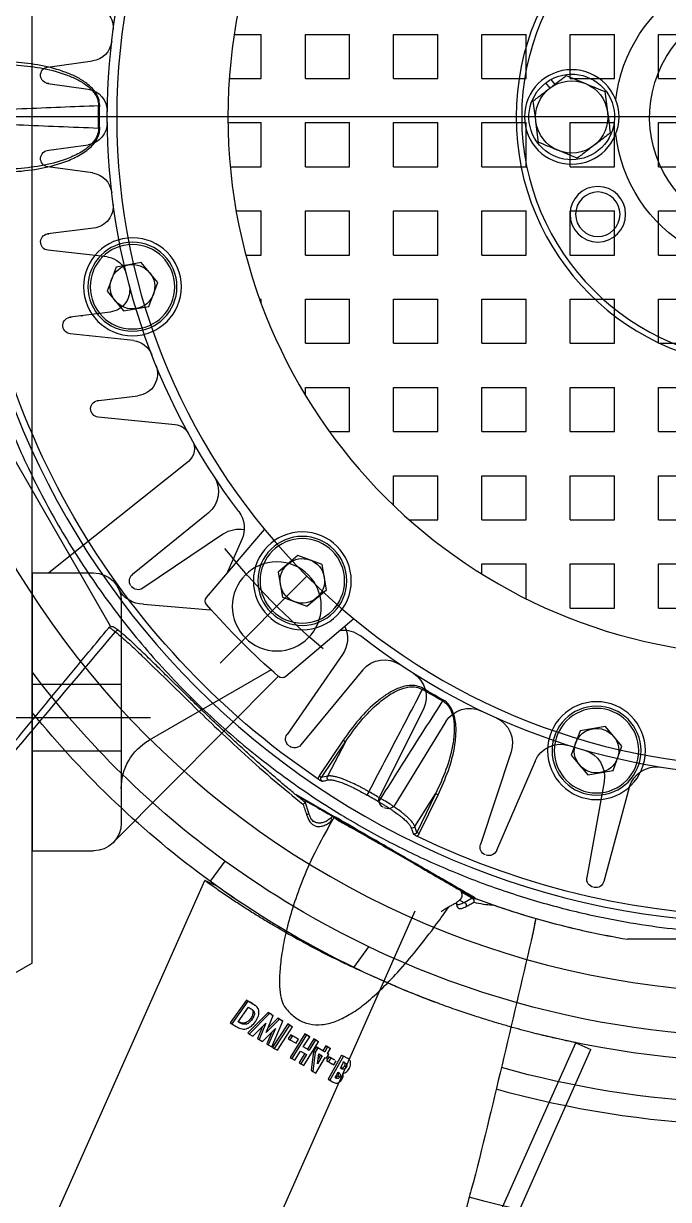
# Model space of a CAD drawing. Header units: millimetres. Extents: x 89450 to 753248, y -530175 to 1209785.
# Drawn here: x 272104.1 to 272220.1, y -164336.1 to -164124.6 of the extents above; entities that cross this region are included whole.
import ezdxf

# ---------------------------------------------------------------- set-up
doc = ezdxf.new("R2010")
doc.units = ezdxf.units.MM
doc.header["$LTSCALE"] = 150
doc.linetypes.add('CENTER', pattern=[50.8, 31.75, -6.35, 6.35, -6.35])
doc.linetypes.add('DIVIDEX2', pattern=[63.5, 25.4, -12.7, 0, -12.7, 0, -12.7])
doc.layers.add('------00 Load Bank', color=3, linetype='Continuous')

# ---------------------------------------------------------------- blocks, each defined once
blk = doc.blocks.new('A$C02650c35')
h = blk.add_hatch()
h.set_pattern_fill('SQUARE', color=0, scale=2.5, style=0)
h.set_pattern_definition([(0, (-1352.2724, -53.854), (0, 7.9375), [7.9375, -7.9375]), (90, (-1352.2724, -53.854), (-7.9375, 5e-16), [7.9375, -7.9375])])
h.paths.add_polyline_path([(510, 542.5), (510, 555), (522.5, 555), (522.5, 639.32, 0.414214), (425.68, 542.5)])
h.paths.add_polyline_path([(619.32, 542.5, 0.414214), (522.5, 639.32), (522.5, 555), (535, 555), (535, 542.5)])
h.paths.add_polyline_path([(535, 530), (522.5, 530), (522.5, 445.68, 0.414214), (619.32, 542.5), (535, 542.5)])
h.paths.add_polyline_path([(510, 530), (510, 542.5), (425.68, 542.5, 0.414214), (522.5, 445.68), (522.5, 530)])
at = {"color": 0, "linetype": 'CENTER'}
blk.add_line((522.5, 1085), (522.5, 0), dxfattribs=at)
at = {"color": 0, "linetype": 'Continuous', "lineweight": 25}
for p, q in [((374.6, 563.09), (374.6, 517.5)), ((404.98, 514.92), (409.31, 516.51)), ((409.31, 516.51), (412.86, 513.55)), ((404.18, 510.37), (404.98, 514.92)), ((412.86, 513.55), (412.07, 509)), ((527.07, 513.46), (523.35, 513.94)), ((143.11, 416.71), (354.77, 510.95)), ((355.99, 508.21), (354.77, 510.95)), ((407.73, 507.41), (404.18, 510.37)), ((529.94, 506.52), (528.5, 509.99)), ((144.33, 413.97), (355.99, 508.21)), ((412.07, 509), (407.73, 507.41)), ((515.06, 508.48), (516.5, 505.01)), ((528.61, 502.81), (527.66, 503.55)), ((529.24, 503.77), (528.35, 504.45)), ((517.93, 501.54), (521.65, 501.06)), ((374.54, 500.26), (374.32, 500.22)), ((381.71, 490.78), (381.92, 489.64)), ((381.97, 489.57), (381.18, 488.13)), ((381.91, 490.2), (400.55, 457.93)), ((381.93, 489.64), (381.97, 489.57)), ((381.97, 489.57), (383.13, 487.55)), ((380.82, 487.04), (380.9, 486.91)), ((381.18, 488.13), (381.64, 487.33)), ((417.66, 484.35), (417.47, 484.24)), ((393.6, 480.07), (400.55, 483.46)), ((400.76, 483.02), (393.81, 479.63)), ((394.87, 479.28), (400.76, 483.02)), ((400.55, 483.46), (400.76, 483.02)), ((419.72, 480.78), (419.54, 480.67)), ((393.6, 480.07), (393.81, 479.63)), ((393.81, 479.63), (394.87, 479.28)), ((367.73, 472.17), (367.74, 472.15)), ((367.74, 472.16), (367.8, 472.01)), ((399.93, 473.13), (399.32, 472.78)), ((369.53, 468.33), (373.23, 471.02)), ((401.13, 471.03), (400.53, 470.68)), ((369.23, 468.97), (370.46, 466.45)), ((353.59, 466.48), (349.24, 464.01)), ((353.78, 466.13), (349.43, 463.68)), ((349.73, 464.96), (350.68, 465.49)), ((350.06, 465.44), (349.87, 465.78)), ((350.68, 465.49), (350.61, 465.62)), ((350.68, 465.49), (350.61, 465.62)), ((351.34, 466.02), (351.41, 465.9)), ((351.41, 465.9), (352.53, 466.53)), ((351.79, 466.63), (351.6, 466.98)), ((352.53, 466.53), (352.45, 466.67)), ((352.53, 466.53), (352.45, 466.67)), ((353.15, 467.24), (353.59, 466.48)), ((353.78, 466.13), (353.59, 466.48)), ((403.71, 462.49), (410.12, 466.81)), ((410.12, 466.81), (403.93, 463.58)), ((410.39, 466.41), (403.99, 462.09)), ((410.39, 466.41), (410.12, 466.81)), ((349.24, 464.01), (348.98, 464.46)), ((349.17, 464.12), (348.98, 464.46)), ((349.3, 463.9), (349.17, 464.12)), ((349.43, 463.68), (349.24, 464.01)), ((349.43, 463.68), (349.3, 463.9)), ((349.64, 465.11), (349.73, 464.96)), ((352.01, 464.73), (352.73, 465.14)), ((352.2, 464.39), (352.01, 464.73)), ((352.57, 463.75), (352.18, 464.43)), ((352.38, 464.07), (352.2, 464.39)), ((353.29, 464.17), (352.57, 463.75)), ((352.76, 463.41), (352.57, 463.75)), ((353.48, 463.83), (352.76, 463.41)), ((353.29, 464.18), (352.89, 464.87)), ((352.89, 464.87), (353.29, 464.17)), ((353.2, 463.43), (353.92, 463.85)), ((353.34, 463.17), (353.2, 463.43)), ((353.25, 464.24), (353.48, 463.83)), ((353.48, 463.83), (353.29, 464.17)), ((353.92, 463.85), (354.06, 463.59)), ((354.11, 463.52), (353.92, 463.85)), ((354.06, 463.59), (354.95, 464.11)), ((355.24, 463.6), (354.36, 463.08)), ((355.44, 463.27), (354.55, 462.75)), ((354.95, 464.11), (355.24, 463.6)), ((355.14, 463.78), (354.95, 464.11)), ((355.14, 463.78), (355.29, 463.53)), ((355.44, 463.27), (355.24, 463.6)), ((355.29, 463.53), (355.44, 463.27)), ((403.93, 463.58), (403.71, 462.49)), ((434.51, 459.85), (437.47, 463.4)), ((437.47, 463.4), (442.02, 462.61)), ((350.53, 461.51), (353.34, 463.17)), ((350.84, 460.96), (350.53, 461.51)), ((354.29, 461.37), (350.84, 460.96)), ((351.91, 459.36), (356.18, 461.96)), ((353.64, 462.65), (352.18, 461.78)), ((352.18, 461.78), (354.01, 462)), ((353.84, 462.32), (353.11, 461.89)), ((354.01, 462), (353.64, 462.65)), ((355.07, 461.84), (354.29, 461.37)), ((354.49, 461.05), (354.29, 461.37)), ((354.36, 463.08), (355.07, 461.84)), ((354.55, 462.75), (354.36, 463.08)), ((355.26, 461.52), (354.49, 461.05)), ((354.55, 462.75), (354.91, 462.14)), ((356.49, 461.43), (354.63, 460.28)), ((356.69, 461.11), (354.83, 459.97)), ((354.91, 462.14), (355.26, 461.52)), ((355.26, 461.52), (355.07, 461.84)), ((356.18, 461.96), (356.49, 461.43)), ((356.38, 461.64), (356.18, 461.96)), ((356.38, 461.64), (356.69, 461.11)), ((356.69, 461.11), (356.49, 461.43)), ((395.73, 461.22), (395.82, 461.06)), ((403.99, 462.09), (403.71, 462.49)), ((442.02, 462.61), (443.61, 458.27)), ((351.04, 460.64), (350.84, 460.96)), ((354.49, 461.05), (351.04, 460.64)), ((352.22, 458.81), (351.91, 459.36)), ((353.86, 459.81), (352.22, 458.81)), ((354.06, 459.5), (352.42, 458.5)), ((357.4, 459.84), (353.16, 457.18)), ((357.6, 459.53), (353.36, 456.88)), ((354.47, 458.76), (353.86, 459.81)), ((354.63, 460.28), (355.23, 459.23)), ((354.83, 459.97), (354.63, 460.28)), ((354.83, 459.97), (355.25, 459.24)), ((355.23, 459.23), (357.08, 460.39)), ((357.08, 460.39), (357.4, 459.84)), ((357.28, 460.07), (357.08, 460.39)), ((357.28, 460.07), (357.6, 459.53)), ((357.6, 459.53), (357.4, 459.84)), ((399.35, 459.49), (397.33, 460.18)), ((436.1, 455.52), (434.51, 459.85)), ((352.42, 458.5), (352.22, 458.81)), ((352.84, 457.74), (354.47, 458.76)), ((353.16, 457.18), (352.84, 457.74)), ((353.36, 456.88), (353.16, 457.18)), ((354.64, 454.59), (358.84, 457.32)), ((355.91, 457.93), (356.61, 458.37)), ((356.53, 456.84), (355.91, 457.93)), ((357.23, 457.29), (356.53, 456.84)), ((356.61, 458.37), (357.23, 457.29)), ((356.81, 458.07), (356.61, 458.37)), ((357.44, 456.99), (356.73, 456.54)), ((356.81, 458.07), (357.44, 456.99)), ((357.44, 456.99), (357.23, 457.29)), ((358.84, 457.32), (359.17, 456.75)), ((359.04, 457.02), (358.84, 457.32)), ((359.04, 457.02), (359.37, 456.45)), ((443.61, 458.27), (440.65, 454.72)), ((359.17, 456.75), (354.98, 454.01)), ((359.37, 456.45), (355.18, 453.72)), ((355.24, 453.56), (359.85, 455.56)), ((356.73, 456.54), (356.53, 456.84)), ((360.21, 454.94), (357.85, 452.56)), ((359.37, 456.45), (359.17, 456.75)), ((359.85, 455.56), (360.21, 454.94)), ((360.06, 455.27), (359.85, 455.56)), ((360.06, 455.27), (360.41, 454.66)), ((360.41, 454.66), (360.21, 454.94)), ((440.65, 454.72), (436.1, 455.52)), ((354.98, 454.01), (354.64, 454.59)), ((355.18, 453.72), (354.98, 454.01)), ((355.59, 452.94), (355.24, 453.56)), ((358.54, 454.22), (355.59, 452.94)), ((355.79, 452.66), (355.59, 452.94)), ((357.89, 453.57), (355.79, 452.66)), ((356.2, 451.87), (358.54, 454.22)), ((361.23, 453.16), (357.55, 449.53)), ((361.43, 452.89), (357.75, 449.26)), ((357.85, 452.56), (360.87, 453.79)), ((360.41, 454.66), (358.65, 452.89)), ((360.87, 453.79), (361.23, 453.16)), ((361.07, 453.52), (360.87, 453.79)), ((361.07, 453.52), (361.43, 452.89)), ((361.43, 452.89), (361.23, 453.16)), ((356.55, 451.28), (356.2, 451.87)), ((359.53, 452.49), (356.55, 451.28)), ((356.75, 451), (356.55, 451.28)), ((358.92, 451.88), (356.75, 451)), ((357.18, 450.18), (359.53, 452.49)), ((357.55, 449.53), (357.18, 450.18)), ((357.75, 449.26), (357.55, 449.53)), ((359.55, 448.74), (359.35, 449)), ((363.47, 449.26), (359.37, 446.36)), ((363.67, 449.01), (359.57, 446.11)), ((359.73, 447.54), (362.36, 449.39)), ((360.4, 449.79), (360.2, 450.05)), ((362.36, 449.39), (362.17, 449.73)), ((362.99, 450.09), (363.47, 449.26)), ((363.2, 449.83), (362.99, 450.09)), ((363.2, 449.83), (363.43, 449.42)), ((363.43, 449.42), (363.67, 449.01)), ((363.67, 449.01), (363.47, 449.26)), ((359.37, 446.36), (358.9, 447.19)), ((359.57, 446.11), (359.37, 446.36)), ((359.59, 447.78), (359.73, 447.54)), ((359.79, 447.53), (359.59, 447.78)), ((359.57, 446.11), (359.49, 446.25)), ((388.66, 445.15), (385.02, 442.5)), ((384.22, 443.61), (385.16, 441.51)), ((173.68, 347.35), (385.16, 441.51)), ((487.62, 426.93), (488.42, 431.48)), ((488.42, 431.48), (492.75, 433.07)), ((492.75, 433.07), (496.3, 430.11)), ((496.3, 430.11), (495.5, 425.56)), ((430.24, 425.92), (430.16, 425.96)), ((491.17, 423.97), (487.62, 426.93)), ((495.5, 425.56), (491.17, 423.97)), ((430.93, 424.58), (470.2, 401.91)), ((520.44, 422.63), (520.44, 422.42)), ((524.56, 422.63), (524.56, 422.42)), ((370.3, 410.5), (672.07, 410.5)), ((370.3, 410.5), (672.07, 410.5))]:
    blk.add_line(p, q, dxfattribs=at)
at = {"color": 0}
for p, q in [((401.9, 517.83), (385, 513.28)), ((402.91, 513.33), (385.68, 510.23)), ((406.64, 500.92), (390.56, 494)), ((408.28, 496.61), (391.67, 491.09)), ((413.74, 484.85), (398.8, 475.72)), ((415.98, 480.82), (400.32, 472.99)), ((423.05, 469.96), (409.57, 458.8)), ((432.25, 468.32), (421.85, 456.09)), ((425.84, 466.29), (411.45, 456.31)), ((439.89, 459.9), (424.26, 444.26)), ((421.89, 454.75), (391.92, 424.99)), ((423.05, 453.44), (410.39, 431.5)), ((436.09, 441.85), (448.32, 452.25)), ((446.47, 448.18), (440.28, 445.41)), ((447.52, 444.88), (437.72, 430.37)), ((434.86, 430.5), (433.86, 442.55)), ((451.22, 442.14), (440.23, 428.51)), ((460.54, 438.58), (440.5, 413.5)), ((467.15, 436.21), (468.51, 422.35)), ((471.5, 422.5), (472.36, 429.51)), ((482.27, 428.69), (483.51, 417.34)), ((435.5, 426.5), (395.5, 426.5)), ((487.41, 424.53), (486.49, 417.31)), ((497.31, 423.97), (498.51, 413.33)), ((390.5, 410.5), (390.5, 421.5)), ((440.5, 410.5), (440.5, 421.5)), ((502.5, 421.54), (501.49, 413.32)), ((512.42, 421.34), (513.51, 413.3)), ((531.48, 413.3), (532.58, 421.34)), ((516.5, 413.5), (517.5, 420.56)), ((528.51, 413.29), (527.49, 420.56)), ((370.3, 410.5), (674.7, 410.5)), ((370.3, 410.5), (674.7, 410.5)), ((440.5, 410.5), (390.5, 410.5))]:
    blk.add_line(p, q, dxfattribs=at)
at = {"color": 0, "linetype": 'DIVIDEX2', "ltscale": 0.5}
blk.add_line((143.59, 374.84), (379.74, 479.33), dxfattribs=at)
at = {"color": 0, "linetype": 'CENTER', "ltscale": 2}
blk.add_line((414.5, 403.35), (414.5, 431.74), dxfattribs=at)
at = {"color": 0, "ltscale": 3}
for p, q in [((408.5, 410.5), (408.5, 426.5)), ((420.5, 410.5), (420.5, 426.5))]:
    blk.add_line(p, q, dxfattribs=at)
at = {"color": 0, "linetype": 'Continuous'}
blk.add_line((370.3, 410.5), (268.33, 233.89), dxfattribs=at)
blk.add_line((370.3, 410.5), (268.33, 233.89), dxfattribs=at)
at = {"color": 0, "linetype": 'Continuous', "lineweight": 25, "flags": 128}
blk.add_lwpolyline([(362.76, 450.49), (362.66, 450.63), (362.56, 450.76)], dxfattribs=at)
at = {"color": 0}
for centre, radius in [((522.5, 542.5), 441), ((522.5, 542.5), 403), ((522.5, 542.5), 399.8), ((522.5, 542.5), 157.5), ((522.5, 542.5), 116.82), ((522.5, 542.5), 96.82), ((434.46, 454.47), 8)]:
    blk.add_circle(centre, radius, dxfattribs=at)
at = {"color": 0, "linetype": 'CENTER'}
blk.add_circle((522.5, 542.5), 420, dxfattribs=at)
blk.add_circle((522.5, 542.5), 420, dxfattribs=at)
at = {"color": 0, "linetype": 'Continuous', "lineweight": 25}
for centre, radius in [((522.5, 542.5), 145), ((522.5, 542.5), 45), ((522.5, 542.5), 44), ((408.52, 511.96), 8.8), ((408.52, 511.96), 8), ((408.52, 511.96), 7.6), ((505, 512.19), 5), ((505, 512.19), 4), ((522.5, 507.5), 8.5), ((439.06, 459.06), 8.8), ((439.06, 459.06), 8), ((439.06, 459.06), 7.6), ((491.96, 428.52), 8.8), ((491.96, 428.52), 8), ((491.96, 428.52), 7.6)]:
    blk.add_circle(centre, radius, dxfattribs=at)
for centre, radius, start, end in [((522.5, 542.5), 165.5, 0.0003, 205.5882), ((522.5, 542.5), 143.8, 154.0829, 205.9171), ((522.5, 542.5), 170, 162.2622, 194.0796), ((522.5, 542.5), 27.25, 156.48, 263.52), ((522.5, 542.5), 27.25, 276.48, 23.52), ((408.52, 511.96), 4, 110.1169, 170.1169), ((408.52, 511.96), 4, 50.1169, 110.1169), ((408.52, 511.96), 4, 350.1169, 50.1169), ((522.5, 507.5), 7.7, 331.0083, 322.5227), ((522.5, 507.5), 6.5, 82.5227, 142.5227), ((408.52, 511.96), 4, 170.1169, 230.1169), ((522.5, 507.5), 6.5, 22.5227, 82.5227), ((408.52, 511.96), 4, 290.1169, 350.1169), ((522.5, 507.5), 6.5, 142.5227, 202.5227), ((522.5, 507.5), 6.5, 322.5227, 22.5227), ((408.52, 511.96), 4, 230.1169, 290.1169), ((522.5, 507.5), 6.5, 202.5227, 262.5227), ((522.5, 507.5), 6.5, 262.5227, 322.5227), ((522.5, 507.5), 7.7, 322.3852, 331.0083), ((522.5, 542.5), 119.89, 209.0166, 210.9834), ((522.5, 542.5), 170, 200.2614, 205.8676), ((522.5, 542.5), 120.1, 209.0166, 210.9834), ((395.12, 478.82), 0.52, 119.6158, 202.9316), ((522.5, 542.5), 141.54, 209.5083, 210.4917), ((522.5, 542.5), 140.84, 209.5083, 210.4917), ((522.5, 542.5), 165.5, 205.5882, 216.0319), ((522.5, 542.5), 170, 205.8676, 216.0319), ((403.67, 464.03), 0.52, 217.0684, 300.3842), ((522.5, 542.5), 143.8, 214.0829, 265.9171), ((439.06, 459.06), 4, 140.1169, 200.1169), ((439.06, 459.06), 4, 80.1169, 140.1169), ((439.06, 459.06), 4, 20.1169, 80.1169), ((522.5, 542.5), 143.8, 274.0829, 325.9171), ((439.06, 459.06), 4, 320.1169, 20.1169), ((439.06, 459.06), 4, 200.1169, 260.1169), ((439.06, 459.06), 4, 260.1169, 320.1169), ((522.5, 542.5), 165.5, 216.0319, 232.8999), ((522.5, 542.5), 170, 216.0319, 230.9386), ((491.96, 428.52), 4, 110.1169, 170.1169), ((491.96, 428.52), 4, 50.1169, 110.1169), ((491.96, 428.52), 4, 350.1169, 50.1169), ((491.96, 428.52), 4, 170.1169, 230.1169), ((491.96, 428.52), 4, 290.1169, 350.1169), ((491.96, 428.52), 4, 230.1169, 290.1169), ((522.5, 542.5), 119.89, 269.0166, 270.9834), ((522.5, 542.5), 120.1, 269.0166, 270.9834)]:
    blk.add_arc(centre, radius, start, end, dxfattribs=at)
at = {"color": 0}
for centre, radius, start, end in [((522.5, 542.5), 118.5, 141.9766, 218.0234), ((522.5, 542.5), 201.5, 168.5799, 195.3748), ((522.5, 542.5), 181.5, 169.5657, 195.523), ((522.5, 542.5), 177.5, 169.7845, 195.5733), ((522.5, 542.5), 21, 214.096, 73.3985), ((400.6, 522.66), 5, 285.07, 9.2466), ((385.39, 511.83), 1.5, 105.07, 192.61), ((403.8, 508.41), 5, 16.024, 100.2006), ((385.42, 511.71), 1.5, 192.6606, 280.2006), ((404.67, 505.51), 5, 293.2519, 17.4284), ((409.86, 491.86), 5, 24.2058, 108.3824), ((391.15, 492.63), 1.5, 113.2519, 200.7918), ((391.19, 492.51), 1.5, 200.8424, 288.3824), ((411.13, 489.12), 5, 301.4337, 25.6103), ((418.21, 476.35), 5, 32.3876, 116.5642), ((419.86, 473.81), 5, 309.6155, 33.7921), ((399.58, 474.44), 1.5, 121.4337, 208.9736), ((399.64, 474.33), 1.5, 209.0243, 296.5642), ((425.21, 466.43), 5, 353.77, 38.0233), ((428.69, 462.18), 5, 64.2404, 124.746), ((522.5, 542.5), 124.5, 219.7885, 231.4363), ((410.52, 457.64), 1.5, 129.6155, 217.1554), ((410.6, 457.54), 1.5, 217.2061, 304.746), ((422.61, 455.44), 1, 139.6216, 221.0835), ((522.5, 542.5), 133.5, 221.0742, 228.9263), ((448.51, 443.62), 5, 53.196, 114.0681), ((443.37, 447.68), 5, 325.9791, 10.7396), ((522.5, 542.5), 118.5, 233.1958, 270), ((522.5, 542.5), 118.5, 270, 306.8042), ((455.12, 439), 5, 56.9331, 141.1097), ((435.44, 442.61), 1, 228.9165, 310.3783), ((462.84, 436.65), 3, 60.5944, 139.9999), ((464.17, 435.92), 3, 5.5731, 61.3093), ((401.73, 436.5), 10, 269.9999, 330), ((476.33, 429.03), 4, 67.8579, 173.1157), ((478.29, 428.26), 4, 6.2406, 68.8453), ((439.86, 430.5), 5, 179.9999, 244.1523), ((438.97, 429.53), 1.5, 145.9791, 233.5191), ((439.06, 429.46), 1.5, 233.5697, 321.1097), ((491.38, 424.02), 4, 75.2826, 172.7119), ((493.34, 423.52), 4, 6.4062, 76.2294), ((395.5, 421.5), 5, 90, 180), ((435.5, 421.5), 5, 0, 90), ((506.47, 421.05), 4, 82.4807, 172.9947), ((508.46, 420.81), 4, 7.7186, 83.4186), ((521.47, 420), 4, 89.5168, 172.0126), ((523.53, 420), 4, 7.9874, 90.4833), ((536.54, 420.81), 4, 96.5814, 172.2814), ((538.53, 421.05), 4, 7.0054, 97.5193), ((470, 422.5), 1.5, 185.5728, 360), ((485, 417.5), 1.5, 186.2405, 360), ((500, 413.5), 1.5, 186.406, 360), ((515, 413.5), 1.5, 187.7185, 360), ((530, 413.5), 1.5, 180, 352.2815)]:
    blk.add_arc(centre, radius, start, end, dxfattribs=at)
at = {"color": 0, "linetype": 'Continuous', "lineweight": 25}
for points, knots in [([(375.53, 542.5), (375.57, 539.99), (375.64, 534.97), (376.24, 527.44), (377.21, 519.94), (378.7, 511.75), (380.85, 502.91), (383.83, 493.49), (387.45, 484.25), (391.7, 475.24), (396.94, 465.85), (403.29, 456.25), (410.93, 446.56), (419.44, 437.47), (428.68, 429.14), (438.58, 421.64), (448.99, 415.04), (460.04, 409.27), (471.5, 404.47), (483.3, 400.68), (495.31, 397.89), (507.63, 396.11), (520.05, 395.38), (532.47, 395.7), (544.72, 397.05), (556.95, 399.44), (568.89, 402.86), (580.48, 407.27), (591.61, 412.59), (602.35, 418.9), (612.51, 426.09), (621.98, 434.08), (630.71, 442.79), (638.75, 452.29), (645.96, 462.44), (652.27, 473.13), (657.62, 484.24), (662.07, 495.88), (665.17, 506.67), (667.23, 516.46), (668.52, 525.06), (669.3, 533.76), (669.54, 542.09), (669.34, 550.03), (668.76, 557.56), (667.79, 565.06), (666.16, 574.05), (663.54, 584.43), (659.53, 596.1), (654.52, 607.49), (648.55, 618.41), (641.7, 628.77), (634.06, 638.45), (625.54, 647.54), (616.32, 655.86), (606.44, 663.35), (596.02, 669.96), (584.98, 675.73), (573.51, 680.52), (561.69, 684.33), (549.67, 687.11), (537.34, 688.9), (524.95, 689.62), (512.53, 689.3), (500.28, 687.95), (488.05, 685.56), (476.11, 682.14), (464.5, 677.73), (453.38, 672.4), (442.64, 666.09), (432.49, 658.91), (423.02, 650.92), (414.29, 642.21), (406.25, 632.71), (399.04, 622.55), (392.74, 611.88), (387.39, 600.77), (382.94, 589.14), (379.83, 578.33), (377.77, 568.54), (376.49, 559.94), (375.68, 551.24), (375.58, 545.42), (375.53, 542.5)], [0, 0, 0, 0, 0.008148, 0.016329, 0.024509, 0.032722, 0.04336, 0.054073, 0.064787, 0.075604, 0.086421, 0.0997, 0.112979, 0.126448, 0.140113, 0.153362, 0.166751, 0.18014, 0.193805, 0.207084, 0.220364, 0.233832, 0.247498, 0.260747, 0.274136, 0.287525, 0.30119, 0.314439, 0.327781, 0.341217, 0.354882, 0.368162, 0.381441, 0.39491, 0.408575, 0.421824, 0.435213, 0.448602, 0.462267, 0.471652, 0.481085, 0.490519, 0.500003, 0.508151, 0.516332, 0.524512, 0.532725, 0.546005, 0.559284, 0.572753, 0.586418, 0.599667, 0.613056, 0.626445, 0.64011, 0.653359, 0.666701, 0.680137, 0.693803, 0.707051, 0.720441, 0.73383, 0.747495, 0.760744, 0.774133, 0.787522, 0.801187, 0.814436, 0.827825, 0.841214, 0.85488, 0.868159, 0.881438, 0.894907, 0.908572, 0.921851, 0.93513, 0.948599, 0.962264, 0.971649, 0.981082, 0.990516, 1, 1, 1, 1]), ([(381.91, 490.2), (381.13, 492.41), (379.55, 496.83), (377.58, 503.62), (375.88, 510.51), (375.03, 515.17), (374.6, 517.5)], [0, 0, 0, 0, 0.24861, 0.497769, 0.748603, 1, 1, 1, 1]), ([(519.63, 514.43), (519.07, 513.72), (518.32, 512.73), (517.55, 511.73), (517.34, 511.45)], [0, 0, 0, 0, 0.731366, 1, 1, 1, 1]), ([(523.35, 513.94), (523.26, 513.96), (522, 514.12), (520.77, 514.28), (519.63, 514.43)], [0, 0, 0, 0, 0.070215, 1, 1, 1, 1]), ([(528.5, 509.99), (528.47, 510.07), (527.98, 511.24), (527.51, 512.39), (527.07, 513.46)], [0, 0, 0, 0, 0.0702148, 1, 1, 1, 1]), ([(517.34, 511.45), (517.06, 511.08), (516.48, 510.33), (515.82, 509.47), (515.35, 508.85), (515.15, 508.6), (515.06, 508.48)], [0, 0, 0, 0, 0.3688594, 0.7427384, 0.8713166, 1, 1, 1, 1]), ([(355.99, 508.21), (356, 508.2), (356, 508.17), (356.04, 507.99), (356.1, 507.69), (356.19, 507.28), (356.31, 506.69), (356.49, 505.87), (356.74, 504.77), (357.04, 503.47), (357.4, 501.97), (357.82, 500.28), (358.32, 498.39), (358.89, 496.31), (359.56, 494.01), (360.33, 491.49), (361.22, 488.74), (362.22, 485.8), (363.26, 482.94), (364.32, 480.2), (365.36, 477.62), (366.49, 474.95), (367.32, 473.09), (367.73, 472.17)], [0, 0, 0, 0, 0.039164, 0.078335, 0.117506, 0.15674, 0.195974, 0.248275, 0.300595, 0.352915, 0.405217, 0.457516, 0.509834, 0.562151, 0.61445, 0.669131, 0.723831, 0.778531, 0.833211, 0.874869, 0.916526, 0.958263, 1, 1, 1, 1]), ([(527.66, 503.55), (527.87, 503.82), (528.64, 504.82), (529.39, 505.81), (529.94, 506.52)], [0, 0, 0, 0, 0.268634, 1, 1, 1, 1]), ([(516.5, 505.01), (516.53, 504.93), (517.02, 503.76), (517.49, 502.61), (517.93, 501.54)], [0, 0, 0, 0, 0.070215, 1, 1, 1, 1]), ([(525.37, 500.57), (525.57, 500.82), (526.31, 501.79), (527.08, 502.8), (527.66, 503.55)], [0, 0, 0, 0, 0.2575513, 1, 1, 1, 1]), ([(374.53, 500.26), (367.02, 498.5), (352.02, 494.97), (336.42, 491.28), (328.39, 489.12), (327.8, 488.96)], [0, 0, 0, 0, 0.481211, 0.961441, 1, 1, 1, 1]), ([(374.53, 500.26), (367.02, 498.5), (352.02, 494.97), (336.42, 491.28), (328.39, 489.12), (327.8, 488.96)], [0, 0, 0, 0, 0.481211, 0.961441, 1, 1, 1, 1]), ([(374.52, 500.26), (374.53, 500.27), (374.53, 500.27), (374.54, 500.26), (374.54, 500.26)], [0, 0, 0, 0, 0.761057, 1, 1, 1, 1]), ([(378.39, 501.01), (378.34, 501), (377.77, 500.9), (376.45, 500.65), (375.17, 500.39), (374.53, 500.26)], [0, 0, 0, 0, 0.049764, 0.525006, 1, 1, 1, 1]), ([(378.39, 501.01), (377.99, 500.94), (377.22, 500.8), (375.88, 500.54), (375, 500.36), (374.54, 500.26)], [0, 0, 0, 0, 0.345184, 0.660587, 1, 1, 1, 1]), ([(521.65, 501.06), (521.74, 501.04), (523, 500.88), (524.23, 500.72), (525.37, 500.57)], [0, 0, 0, 0, 0.070215, 1, 1, 1, 1]), ([(381.26, 489.91), (381.02, 491.04), (380.76, 492.29), (380.79, 493.35), (380.79, 493.45)], [0, 0, 0, 0, 0.9063, 1, 1, 1, 1]), ([(327.8, 488.96), (320.98, 487.18), (306.79, 483.46), (285.49, 477.04), (264, 469.61), (243.45, 461.22), (223.74, 452.14), (204.75, 442.62), (185.95, 432.67), (167.56, 422.64), (155.37, 415.98), (149.42, 412.74)], [0, 0, 0, 0, 0.1081379, 0.2251135, 0.3413954, 0.4570616, 0.5657729, 0.6743483, 0.7829008, 0.8914823, 0.994843, 0.994843, 0.994843, 0.994843]), ([(380.51, 488.54), (380.63, 488.77), (380.88, 489.23), (381.14, 489.68), (381.26, 489.91)], [0, 0, 0, 0, 0.4997355, 1, 1, 1, 1]), ([(381.26, 489.91), (381.35, 489.93), (381.47, 489.96), (381.61, 489.93), (381.68, 489.91), (381.76, 489.86), (381.83, 489.79), (381.89, 489.71), (381.91, 489.66), (381.92, 489.64)], [0, 0, 0, 0, 0.3399056, 0.4414588, 0.4996331, 0.6198482, 0.7429413, 0.8701083, 1, 1, 1, 1]), ([(394.36, 468.51), (394.35, 468.52), (393.94, 469.23), (393.11, 470.67), (391.61, 473.26), (389.86, 476.29), (388.28, 479.03), (387.1, 481.07), (386.28, 482.49), (385.27, 484.25), (384.14, 486.2), (383.07, 488.05), (382.32, 489.35), (381.98, 489.94), (381.89, 490.1), (381.91, 490.07), (382.05, 489.83), (382.28, 489.43), (382.48, 489.08), (382.55, 488.97)], [0, 0, 0, 0, 0.00057, 0.052682, 0.105297, 0.193249, 0.283741, 0.327639, 0.37154, 0.415761, 0.503387, 0.593553, 0.681491, 0.772009, 0.815872, 0.860042, 0.915785, 0.972161, 1, 1, 1, 1]), ([(382.07, 490.1), (382.06, 490.1), (382.06, 490.11), (382.45, 489.42), (383.18, 488.15), (384.25, 486.29), (385.59, 483.95), (386.93, 481.64), (388.38, 479.13), (389.97, 476.4), (392.14, 472.64), (393.72, 469.92), (394.57, 468.44)], [0, 0, 0, 0, 0.070293, 0.175767, 0.284303, 0.389371, 0.497457, 0.602995, 0.655623, 0.761087, 0.86961, 1, 1, 1, 1]), ([(383.43, 487.57), (383.09, 487.67), (382.49, 487.86), (381.84, 487.58), (381.39, 487.11), (381.06, 486.59), (380.8, 486.13), (380.63, 485.82), (380.45, 485.49), (380.28, 485.18), (380.11, 484.89), (379.88, 484.53), (379.65, 484.17), (379.51, 483.99), (379.53, 484), (379.53, 484.01)], [0, 0, 0, 0, 0.262295, 0.455554, 0.590671, 0.681426, 0.714569, 0.742061, 0.766203, 0.789458, 0.813958, 0.840345, 0.898886, 0.968766, 1, 1, 1, 1]), ([(381.18, 486.77), (381.04, 486.76), (380.68, 486.73), (380.32, 486.92), (380.13, 487.24), (380.13, 487.78), (380.36, 488.24), (380.51, 488.54)], [0, 0, 0, 0, 0.111346, 0.289132, 0.468152, 0.646676, 1, 1, 1, 1]), ([(380.51, 488.54), (380.59, 488.56), (380.7, 488.58), (380.86, 488.56), (380.97, 488.52), (381.05, 488.44), (381.14, 488.31), (381.16, 488.2), (381.18, 488.13)], [0, 0, 0, 0, 0.260789, 0.385023, 0.499995, 0.615046, 0.739437, 1, 1, 1, 1]), ([(381.18, 488.13), (381.03, 487.85), (380.81, 487.44), (380.82, 487.14), (380.82, 487.04)], [0, 0, 0, 0, 0.67661, 1, 1, 1, 1]), ([(400.55, 483.46), (402.01, 484.12), (404.92, 485.44), (408.92, 486.48), (412.31, 486.79), (414.64, 486.54), (416.41, 485.78), (417.28, 484.99), (417.6, 484.45), (417.66, 484.35)], [0, 0, 0, 0, 0.261245, 0.521763, 0.668252, 0.815539, 0.897444, 0.980126, 1, 1, 1, 1]), ([(396.02, 464.44), (394.06, 463.35), (390.4, 461.31), (385.06, 458.98), (380.31, 457.29), (376.04, 456.12), (372.26, 455.37), (368.98, 454.98), (366.25, 454.92), (364.1, 455.13), (362.57, 455.72), (361.3, 456.83), (360.06, 458.27), (359.25, 460.32), (359.14, 462.58), (359.74, 465.01), (361.01, 467.61), (362.94, 470.36), (365.54, 473.27), (368.8, 476.39), (372.78, 479.75), (376.72, 482.79), (379.38, 484.68), (380.4, 485.4)], [0, 0, 0, 0, 0.080739, 0.151235, 0.213353, 0.268442, 0.318269, 0.361669, 0.398556, 0.428698, 0.452315, 0.472715, 0.51153, 0.548468, 0.58504, 0.622842, 0.663507, 0.708451, 0.759052, 0.815438, 0.879842, 0.953818, 1, 1, 1, 1]), ([(417.47, 484.24), (417.42, 484.34), (417.22, 484.67), (416.82, 485.11), (416.04, 485.68), (414.55, 486.28), (412.3, 486.46), (408.98, 486.08), (405.06, 485.01), (402.2, 483.68), (400.76, 483.02)], [0, 0, 0, 0, 0.019153, 0.062659, 0.099499, 0.179674, 0.325921, 0.472812, 0.736059, 1, 1, 1, 1]), ([(417.47, 484.24), (413.42, 481.68), (407.57, 477.97), (401.72, 474.26), (399.93, 473.13)], [0, 0, 0, 0, 0.693115, 1, 1, 1, 1]), ([(401.13, 471.03), (405.25, 473.19), (411.39, 476.4), (417.52, 479.62), (419.54, 480.67)], [0, 0, 0, 0, 0.6712208, 1, 1, 1, 1]), ([(410.12, 466.81), (411.39, 467.7), (413.93, 469.49), (416.64, 472.16), (418.43, 474.47), (419.48, 476.28), (420.03, 478.01), (420.05, 479.56), (419.71, 480.3), (419.54, 480.67)], [0, 0, 0, 0, 0.259237, 0.517851, 0.632444, 0.746728, 0.865547, 0.932898, 1, 1, 1, 1]), ([(419.72, 480.78), (419.9, 480.39), (420.26, 479.61), (420.28, 477.99), (419.76, 476.18), (418.73, 474.29), (416.95, 471.9), (414.23, 469.15), (411.67, 467.32), (410.39, 466.41)], [0, 0, 0, 0, 0.069548, 0.138757, 0.259148, 0.373287, 0.487735, 0.74354, 1, 1, 1, 1]), ([(393.16, 479.65), (393.21, 479.73), (393.33, 479.91), (393.51, 480.01), (393.6, 480.07)], [0, 0, 0, 0, 0.462043, 1, 1, 1, 1]), ([(393.59, 478.98), (393.59, 478.98), (393.55, 479.04), (393.44, 479.17), (393.3, 479.39), (393.2, 479.57), (393.16, 479.65)], [0, 0, 0, 0, 0.005237, 0.322719, 0.719013, 1, 1, 1, 1]), ([(393.81, 479.63), (393.8, 479.63), (393.78, 479.62), (393.74, 479.59), (393.7, 479.57), (393.67, 479.54), (393.64, 479.51), (393.61, 479.48), (393.59, 479.44), (393.57, 479.41), (393.55, 479.36), (393.54, 479.3), (393.53, 479.25), (393.53, 479.2), (393.53, 479.14), (393.55, 479.09), (393.56, 479.05), (393.57, 479.02), (393.59, 478.99), (393.59, 478.98)], [0, 0, 0, 0, 0.054494, 0.109341, 0.165399, 0.221921, 0.274226, 0.326976, 0.381226, 0.436035, 0.486229, 0.588915, 0.641577, 0.692393, 0.796091, 0.849061, 0.886489, 0.961949, 1, 1, 1, 1]), ([(394.64, 478.62), (394.54, 478.66), (394.19, 478.78), (393.84, 478.9), (393.59, 478.98)], [0, 0, 0, 0, 0.290347, 1, 1, 1, 1]), ([(399.32, 472.78), (399.22, 472.96), (399.01, 473.32), (398.69, 473.85), (398.37, 474.38), (398.04, 474.88), (397.61, 475.53), (397.18, 476.13), (396.77, 476.67), (396.35, 477.18), (395.96, 477.62), (395.59, 477.98), (395.33, 478.21), (395.09, 478.39), (394.85, 478.54), (394.71, 478.59), (394.64, 478.62)], [0, 0, 0, 0, 0.0605601, 0.1215498, 0.1838839, 0.246677, 0.3071886, 0.4301916, 0.4928094, 0.5545473, 0.6800139, 0.7438739, 0.8068118, 0.8701711, 0.9348565, 1, 1, 1, 1]), ([(394.87, 479.28), (394.94, 479.25), (395.09, 479.2), (395.34, 479.05), (395.61, 478.86), (395.9, 478.62), (396.2, 478.34), (396.51, 478.02), (396.84, 477.65), (397.17, 477.25), (397.62, 476.68), (398.08, 476.05), (398.55, 475.36), (399.02, 474.65), (399.48, 473.9), (399.81, 473.32), (399.93, 473.13)], [0, 0, 0, 0, 0.062962, 0.126347, 0.191059, 0.25623, 0.317963, 0.380098, 0.443505, 0.507356, 0.567862, 0.69082, 0.753422, 0.813994, 0.937204, 1, 1, 1, 1]), ([(367.74, 472.15), (368.13, 471.27), (368.91, 469.51), (370.19, 466.77), (371.56, 463.97), (373.04, 461.1), (374.8, 457.83), (376.51, 454.82), (378.15, 452.08), (379.43, 450.01), (380.77, 447.91), (382.17, 445.8), (383.63, 443.66), (384.65, 442.23), (385.16, 441.51)], [0, 0, 0, 0, 0.09594, 0.191903, 0.287866, 0.384015, 0.480164, 0.609768, 0.674639, 0.73951, 0.804594, 0.869678, 0.934839, 1, 1, 1, 1]), ([(403.25, 463.71), (403.26, 463.79), (403.28, 463.93), (403.28, 464.21), (403.24, 464.52), (403.17, 464.88), (403.06, 465.27), (402.93, 465.69), (402.77, 466.14), (402.58, 466.63), (402.3, 467.3), (401.97, 468.01), (401.61, 468.72), (401.26, 469.39), (400.91, 470.03), (400.63, 470.52), (400.53, 470.68)], [0, 0, 0, 0, 0.064082, 0.12861, 0.194542, 0.260958, 0.325111, 0.389714, 0.455749, 0.522285, 0.585839, 0.715215, 0.781218, 0.835163, 0.944502, 1, 1, 1, 1]), ([(401.13, 471.03), (401.23, 470.87), (401.43, 470.53), (401.71, 470.01), (401.99, 469.5), (402.37, 468.76), (402.83, 467.8), (403.2, 466.92), (403.44, 466.3), (403.62, 465.77), (403.77, 465.28), (403.89, 464.72), (403.96, 464.33), (403.97, 463.99), (403.96, 463.77), (403.94, 463.64), (403.93, 463.58)], [0, 0, 0, 0, 0.0541036, 0.10867, 0.1635477, 0.218899, 0.3490782, 0.4776722, 0.5299293, 0.5824359, 0.6890367, 0.7389415, 0.8438115, 0.8967509, 0.9482604, 1, 1, 1, 1]), ([(350.49, 466.4), (350.51, 466.5), (350.55, 466.69), (350.72, 466.99), (351, 467.26), (351.23, 467.41), (351.35, 467.48)], [0, 0, 0, 0, 0.24872, 0.498434, 0.748708, 1, 1, 1, 1]), ([(351.35, 467.48), (351.4, 467.5), (351.59, 467.6), (351.89, 467.7), (352.23, 467.75), (352.5, 467.74), (352.74, 467.68), (352.97, 467.52), (353.08, 467.35), (353.15, 467.24)], [0, 0, 0, 0, 0.0626596, 0.2492517, 0.3736094, 0.4986, 0.6237231, 0.748551, 1, 1, 1, 1]), ([(394.44, 468.36), (394.41, 468.41), (394.39, 468.46), (394.36, 468.51), (394.36, 468.51)], [0, 0, 0, 0, 0.99964, 1, 1, 1, 1]), ([(396.02, 464.44), (396.1, 464.51), (396.24, 464.62), (396.4, 464.71), (396.45, 464.77), (396.45, 464.79), (396.45, 464.81), (396.44, 464.85), (396.39, 464.91), (396.28, 465.07), (395.92, 465.65), (395.24, 466.79), (394.68, 467.87), (394.36, 468.51)], [0, 0, 0, 0, 0.068571, 0.109362, 0.113504, 0.117198, 0.121159, 0.126092, 0.139044, 0.171949, 0.24634, 0.557434, 1, 1, 1, 1]), ([(394.57, 468.44), (394.55, 468.43), (394.53, 468.41), (394.48, 468.39), (394.46, 468.37), (394.45, 468.37), (394.44, 468.36)], [0, 0, 0, 0, 0.447132, 0.642867, 0.838602, 1, 1, 1, 1]), ([(396.67, 464.57), (396.67, 464.57), (396.65, 464.61), (396.59, 464.7), (396.39, 465.06), (395.93, 465.88), (395.23, 467.04), (394.69, 467.96), (394.44, 468.36)], [0, 0, 0, 0, 0.000014, 0.027847, 0.077877, 0.276594, 0.677195, 1, 1, 1, 1]), ([(394.57, 468.44), (394.82, 468.03), (395.36, 467.12), (396.01, 465.93), (396.53, 465.13), (396.65, 464.73), (396.7, 464.64), (396.72, 464.6)], [0, 0, 0, 0, 0.322505, 0.723491, 0.924689, 0.974891, 1, 1, 1, 1]), ([(348.73, 465.08), (348.73, 465.17), (348.72, 465.37), (348.86, 465.68), (349.12, 465.99), (349.36, 466.14), (349.48, 466.22)], [0, 0, 0, 0, 0.250156, 0.500622, 0.750062, 1, 1, 1, 1]), ([(349.48, 466.22), (349.52, 466.24), (349.61, 466.28), (349.78, 466.36), (350.01, 466.42), (350.26, 466.43), (350.41, 466.41), (350.49, 466.4)], [0, 0, 0, 0, 0.1254634, 0.2501265, 0.4999272, 0.7492702, 1, 1, 1, 1]), ([(349.87, 465.78), (349.83, 465.76), (349.76, 465.72), (349.67, 465.63), (349.6, 465.54), (349.56, 465.41), (349.57, 465.26), (349.62, 465.16), (349.64, 465.11)], [0, 0, 0, 0, 0.123522, 0.248139, 0.370579, 0.498886, 0.748791, 1, 1, 1, 1]), ([(350.06, 465.44), (350, 465.4), (349.89, 465.34), (349.8, 465.21), (349.78, 465.14), (349.77, 465.11)], [0, 0, 0, 0, 0.417609, 0.726108, 1, 1, 1, 1]), ([(350.61, 465.62), (350.58, 465.67), (350.52, 465.77), (350.39, 465.86), (350.25, 465.89), (350.12, 465.88), (349.99, 465.85), (349.91, 465.8), (349.87, 465.78)], [0, 0, 0, 0, 0.249435, 0.499226, 0.624652, 0.749536, 0.873948, 1, 1, 1, 1]), ([(350.63, 465.46), (350.62, 465.47), (350.59, 465.51), (350.49, 465.54), (350.34, 465.54), (350.19, 465.5), (350.1, 465.46), (350.06, 465.44)], [0, 0, 0, 0, 0.075084, 0.326607, 0.580052, 0.817178, 1, 1, 1, 1]), ([(351.6, 466.98), (351.54, 466.94), (351.44, 466.88), (351.31, 466.74), (351.23, 466.61), (351.2, 466.43), (351.24, 466.23), (351.31, 466.09), (351.34, 466.02)], [0, 0, 0, 0, 0.124117, 0.249017, 0.374429, 0.499969, 0.74996, 1, 1, 1, 1]), ([(351.79, 466.63), (351.71, 466.58), (351.58, 466.49), (351.46, 466.33), (351.39, 466.17), (351.39, 466.02), (351.43, 465.94), (351.44, 465.91)], [0, 0, 0, 0, 0.249514, 0.425336, 0.599722, 0.883024, 1, 1, 1, 1]), ([(352.45, 466.67), (352.37, 466.79), (352.28, 466.95), (352.07, 467.07), (351.93, 467.09), (351.76, 467.06), (351.65, 467), (351.6, 466.98)], [0, 0, 0, 0, 0.4959, 0.620732, 0.746414, 0.872582, 1, 1, 1, 1]), ([(352.64, 466.32), (352.56, 466.45), (352.47, 466.61), (352.24, 466.73), (352.08, 466.74), (351.92, 466.7), (351.83, 466.65), (351.79, 466.63)], [0, 0, 0, 0, 0.5, 0.655867, 0.776779, 0.898139, 1, 1, 1, 1]), ([(348.98, 464.46), (348.93, 464.56), (348.82, 464.75), (348.76, 464.97), (348.73, 465.08)], [0, 0, 0, 0, 0.500362, 1, 1, 1, 1]), ([(396.96, 459.84), (396.52, 460.01), (395.86, 460.26), (395.22, 460.89), (394.9, 461.5), (394.84, 462.23), (395.05, 463.01), (395.45, 463.76), (395.83, 464.21), (396.02, 464.44)], [0, 0, 0, 0, 0.2467991, 0.3721204, 0.4979225, 0.623252, 0.7489658, 0.874706, 1, 1, 1, 1]), ([(396.37, 464.15), (396.2, 463.94), (395.88, 463.52), (395.56, 462.83), (395.46, 462.13), (395.54, 461.57), (395.69, 461.31), (395.73, 461.22)], [0, 0, 0, 0, 0.236469, 0.464989, 0.684448, 0.898167, 1, 1, 1, 1]), ([(396.37, 464.15), (396.34, 464.18), (396.28, 464.23), (396.18, 464.32), (396.09, 464.39), (396.04, 464.42), (396.02, 464.44)], [0, 0, 0, 0, 0.247953, 0.499999, 0.75231, 1, 1, 1, 1]), ([(396.67, 464.57), (396.63, 464.5), (396.54, 464.35), (396.43, 464.22), (396.37, 464.15)], [0, 0, 0, 0, 0.474086, 1, 1, 1, 1]), ([(400.39, 458.14), (400.26, 458.36), (399.53, 459.62), (398.48, 461.44), (397.35, 463.39), (396.9, 464.18), (396.67, 464.57)], [0, 0, 0, 0, 0.113776, 0.650449, 0.824957, 1, 1, 1, 1]), ([(396.72, 464.6), (397.17, 463.82), (398.29, 461.88), (399.62, 459.58), (400.4, 458.22), (400.61, 457.86)], [0, 0, 0, 0, 0.33162, 0.826668, 1, 1, 1, 1]), ([(403.04, 462.62), (403.05, 462.68), (403.12, 463.05), (403.19, 463.41), (403.25, 463.71)], [0, 0, 0, 0, 0.1727811, 1, 1, 1, 1]), ([(397.33, 460.18), (397.02, 460.27), (396.57, 460.41), (396.05, 460.72), (395.87, 460.97), (395.78, 461.09)], [0, 0, 0, 0, 0.515023, 0.760045, 1, 1, 1, 1]), ([(403.4, 461.92), (403.39, 461.93), (403.35, 461.99), (403.31, 462.06), (403.26, 462.14), (403.23, 462.2), (403.19, 462.27), (403.16, 462.34), (403.13, 462.41), (403.1, 462.47), (403.08, 462.52), (403.06, 462.57), (403.04, 462.6), (403.04, 462.62), (403.04, 462.62)], [0, 0, 0, 0, 0.069212, 0.209771, 0.281171, 0.37862, 0.476858, 0.577142, 0.677956, 0.756908, 0.835992, 0.915357, 0.994777, 1, 1, 1, 1]), ([(403.04, 462.62), (403.04, 462.61), (403.06, 462.59), (403.08, 462.56), (403.11, 462.53), (403.15, 462.49), (403.19, 462.46), (403.24, 462.43), (403.29, 462.41), (403.34, 462.4), (403.39, 462.39), (403.44, 462.39), (403.48, 462.39), (403.52, 462.4), (403.56, 462.41), (403.6, 462.42), (403.64, 462.44), (403.68, 462.46), (403.7, 462.48), (403.71, 462.49)], [0, 0, 0, 0, 0.037445, 0.112889, 0.150939, 0.201822, 0.305462, 0.358423, 0.408632, 0.511306, 0.563965, 0.616207, 0.668955, 0.723261, 0.778079, 0.832488, 0.887335, 0.943467, 1, 1, 1, 1]), ([(403.99, 462.09), (403.89, 462.03), (403.71, 461.93), (403.5, 461.92), (403.4, 461.92)], [0, 0, 0, 0, 0.537957, 1, 1, 1, 1]), ([(397.33, 460.18), (397.33, 460.18), (397.31, 460.19), (397.28, 460.19), (397.24, 460.18), (397.18, 460.15), (397.08, 460.05), (397.01, 459.93), (396.96, 459.84)], [0, 0, 0, 0, 0.0419084, 0.1361676, 0.2303621, 0.3283968, 0.5406618, 1, 1, 1, 1]), ([(398.87, 459.19), (398.55, 459.3), (397.91, 459.52), (397.28, 459.73), (396.96, 459.84)], [0, 0, 0, 0, 0.499828, 1, 1, 1, 1]), ([(399.44, 459.3), (399.42, 459.34), (399.38, 459.41), (399.32, 459.49), (399.26, 459.53), (399.21, 459.53), (399.17, 459.52), (399.12, 459.49), (399.01, 459.4), (398.93, 459.28), (398.87, 459.18)], [0, 0, 0, 0, 0.135828, 0.265412, 0.386223, 0.443735, 0.500875, 0.570623, 0.675657, 1, 1, 1, 1]), ([(429.88, 425.46), (429.56, 425.84), (428.92, 426.62), (427.49, 428.25), (424.84, 430.99), (421.15, 434.78), (416.9, 439.12), (412.41, 443.76), (407.78, 448.74), (403.08, 454.04), (400.27, 457.47), (398.87, 459.18)], [0, 0, 0, 0, 0.031208, 0.0639483, 0.1281356, 0.2535308, 0.3791096, 0.5034815, 0.6688717, 0.8348483, 1, 1, 1, 1]), ([(399.44, 459.3), (399.85, 458.8), (400.69, 457.76), (402.05, 456.12), (403.55, 454.35), (405.12, 452.55), (406.45, 451.04), (407.51, 449.86), (408.34, 448.94), (409.24, 447.96), (410.19, 446.93), (411.21, 445.84), (412.28, 444.69), (413.32, 443.59), (414.44, 442.43), (415.77, 441.05), (417.34, 439.43), (418.95, 437.78), (420.37, 436.34), (421.6, 435.08), (422.73, 433.93), (423.82, 432.82), (424.91, 431.7), (425.9, 430.67), (426.77, 429.78), (427.51, 429.01), (428.15, 428.32), (428.72, 427.68), (429.22, 427.1), (429.69, 426.53), (430, 426.15), (430.16, 425.96)], [0, 0, 0, 0, 0.049094, 0.102093, 0.159038, 0.21996, 0.27448, 0.301995, 0.33101, 0.361541, 0.393603, 0.427211, 0.462382, 0.499132, 0.527423, 0.568929, 0.623911, 0.672564, 0.714497, 0.749584, 0.781124, 0.812494, 0.843715, 0.874803, 0.897512, 0.917804, 0.937796, 0.953294, 0.968781, 0.984376, 1, 1, 1, 1]), ([(358.9, 447.19), (358.76, 447.45), (358.55, 447.85), (358.42, 448.45), (358.48, 448.95), (358.68, 449.45), (359.08, 450.08), (359.54, 450.45), (359.85, 450.69)], [0, 0, 0, 0, 0.250193, 0.375675, 0.500989, 0.626133, 0.751199, 1, 1, 1, 1]), ([(359.85, 450.69), (360.17, 450.88), (360.65, 451.16), (361.33, 451.28), (361.81, 451.25), (362.24, 451.1), (362.64, 450.7), (362.85, 450.33), (362.99, 450.09)], [0, 0, 0, 0, 0.247987, 0.37312, 0.497401, 0.622314, 0.747638, 1, 1, 1, 1]), ([(359.35, 449), (359.33, 448.89), (359.29, 448.66), (359.36, 448.24), (359.5, 447.97), (359.59, 447.78)], [0, 0, 0, 0, 0.248415, 0.498726, 1, 1, 1, 1]), ([(360.2, 450.05), (360.01, 449.91), (359.73, 449.68), (359.46, 449.3), (359.39, 449.1), (359.35, 449)], [0, 0, 0, 0, 0.498415, 0.74902, 1, 1, 1, 1]), ([(359.55, 448.74), (359.53, 448.58), (359.49, 448.29), (359.6, 447.89), (359.72, 447.66), (359.79, 447.53)], [0, 0, 0, 0, 0.360895, 0.640408, 1, 1, 1, 1]), ([(360.4, 449.79), (360.3, 449.72), (360.05, 449.54), (359.72, 449.18), (359.61, 448.87), (359.55, 448.74)], [0, 0, 0, 0, 0.245128, 0.668238, 1, 1, 1, 1]), ([(362.17, 449.73), (362.08, 449.88), (361.94, 450.1), (361.69, 450.34), (361.42, 450.44), (361.12, 450.45), (360.69, 450.36), (360.39, 450.18), (360.2, 450.05)], [0, 0, 0, 0, 0.2501565, 0.3756669, 0.5005863, 0.6255269, 0.750593, 1, 1, 1, 1]), ([(362.1, 449.83), (362.06, 449.89), (361.96, 450.03), (361.71, 450.17), (361.36, 450.19), (360.97, 450.11), (360.65, 449.96), (360.46, 449.83), (360.4, 449.79)], [0, 0, 0, 0, 0.132586, 0.315673, 0.49897, 0.682297, 0.897512, 1, 1, 1, 1]), ([(362.76, 450.49), (362.79, 450.45), (362.96, 450.24), (363.09, 450.01), (363.2, 449.83)], [0, 0, 0, 0, 0.218645, 1, 1, 1, 1]), ([(381.96, 446.86), (382.21, 446.5), (382.93, 445.42), (383.71, 444.34), (384.22, 443.61)], [0, 0, 0, 0, 0.332696, 1, 1, 1, 1]), ([(226.54, 280.9), (234.37, 285.49), (250.31, 294.84), (274.21, 309.15), (298.09, 324.05), (321.53, 339.54), (344.22, 355.78), (366.18, 372.68), (387.61, 390.01), (408.79, 407.67), (422.84, 419.53), (429.88, 425.46)], [0.0040453, 0.0040453, 0.0040453, 0.0040453, 0.1120904, 0.224186, 0.3362006, 0.4480891, 0.5598872, 0.6697434, 0.7797254, 0.8898282, 1, 1, 1, 1]), ([(429.88, 425.46), (429.95, 425.51), (430.06, 425.6), (430.18, 425.72), (430.24, 425.81), (430.26, 425.87), (430.26, 425.91), (430.24, 425.92), (430.24, 425.92)], [0, 0, 0, 0, 0.3490478, 0.5128378, 0.6623133, 0.8118269, 0.9756937, 1, 1, 1, 1]), ([(430.53, 424.28), (430.57, 424.27), (430.68, 424.23), (430.64, 424.39), (430.5, 424.63), (430.34, 424.87), (430.13, 425.15), (429.96, 425.35), (429.88, 425.46)], [0, 0, 0, 0, 0.135434, 0.420815, 0.56492, 0.709342, 0.854637, 1, 1, 1, 1]), ([(430.62, 424.26), (430.69, 424.32), (430.85, 424.48), (430.89, 424.72), (430.84, 424.99), (430.72, 425.25), (430.52, 425.57), (430.34, 425.8), (430.24, 425.92)], [0, 0, 0, 0, 0.1550506, 0.3701279, 0.5015778, 0.6504888, 0.8178673, 1, 1, 1, 1]), ([(226.72, 280.7), (229.61, 282.4), (235.78, 286), (244.85, 291.32), (253.55, 296.45), (261.15, 300.96), (267.63, 304.84), (275.42, 309.54), (284.94, 315.37), (297.36, 323.14), (310.61, 331.69), (324.58, 341.09), (338.91, 351.19), (353.77, 362.2), (366.05, 371.68), (375.37, 379.04), (381.36, 383.82), (386.8, 388.21), (391.4, 391.94), (395.48, 395.27), (399.5, 398.56), (404, 402.26), (409.1, 406.46), (414.65, 411.05), (420.44, 415.84), (425.79, 420.26), (429.18, 423.07), (430.62, 424.26)], [0.004054, 0.004054, 0.004054, 0.004054, 0.044055, 0.0892389, 0.1294144, 0.1645669, 0.1946506, 0.2196261, 0.2731864, 0.3280385, 0.3947317, 0.4616638, 0.5294155, 0.6044734, 0.683072, 0.7151603, 0.7467466, 0.7747501, 0.7989803, 0.8176563, 0.837837, 0.8611081, 0.8874794, 0.916906, 0.9473172, 0.9775846, 1, 1, 1, 1]), ([(512.66, 407.37), (512.81, 408.96), (513.12, 412.15), (514.23, 416.12), (515.65, 419.22), (517.03, 421.11), (518.58, 422.26), (519.69, 422.62), (520.32, 422.63), (520.44, 422.63)], [0, 0, 0, 0, 0.2612454, 0.5217632, 0.6682522, 0.8155387, 0.8974444, 0.9801263, 1, 1, 1, 1]), ([(520.44, 422.42), (520.32, 422.42), (519.95, 422.41), (519.36, 422.28), (518.48, 421.89), (517.22, 420.9), (515.93, 419.04), (514.6, 415.98), (513.57, 412.05), (513.28, 408.91), (513.14, 407.33)], [0, 0, 0, 0, 0.019153, 0.0626587, 0.0994986, 0.1796744, 0.3259207, 0.4728115, 0.736059, 1, 1, 1, 1]), ([(520.44, 422.42), (520.63, 417.62), (520.92, 410.7), (521.2, 403.78), (521.29, 401.66)], [0, 0, 0, 0, 0.693115, 1, 1, 1, 1]), ([(523.71, 401.66), (523.9, 406.31), (524.19, 413.22), (524.47, 420.14), (524.56, 422.42)], [0, 0, 0, 0, 0.671221, 1, 1, 1, 1]), ([(524.56, 422.63), (524.99, 422.59), (525.84, 422.51), (527.26, 421.72), (528.57, 420.36), (529.69, 418.53), (530.86, 415.79), (531.89, 412.06), (532.19, 408.93), (532.34, 407.37)], [0, 0, 0, 0, 0.069548, 0.138757, 0.259148, 0.373287, 0.487735, 0.74354, 1, 1, 1, 1]), ([(531.86, 407.33), (531.72, 408.88), (531.44, 411.97), (530.49, 415.65), (529.39, 418.36), (528.34, 420.17), (527.11, 421.52), (525.78, 422.3), (524.97, 422.38), (524.56, 422.42)], [0, 0, 0, 0, 0.259237, 0.517851, 0.632444, 0.746728, 0.865547, 0.932898, 1, 1, 1, 1])]:
    blk.add_open_spline(points, degree=3, knots=knots, dxfattribs=at)
for points in [[(381.91, 490.2), (380.26, 494.63), (377.4, 503.62), (375.39, 512.84), (374.6, 517.5)], [(396.67, 464.57), (396.68, 464.58), (396.7, 464.59), (396.71, 464.6), (396.72, 464.6)]]:
    blk.add_open_spline(points, degree=3, dxfattribs=at)
at = {"color": 0, "linetype": 'ByBlock'}
blk.add_point((486.75, 419.43), dxfattribs=at)

msp = doc.modelspace()

# ---------------------------------------------------------------- block references
at = {"layer": '------00 Load Bank', "color": 161, "xscale": -1, "rotation": 270}
msp.add_blockref('A$C02650c35', (271695.16, -164663.93), dxfattribs=at)

doc.saveas('drawing.dxf')
